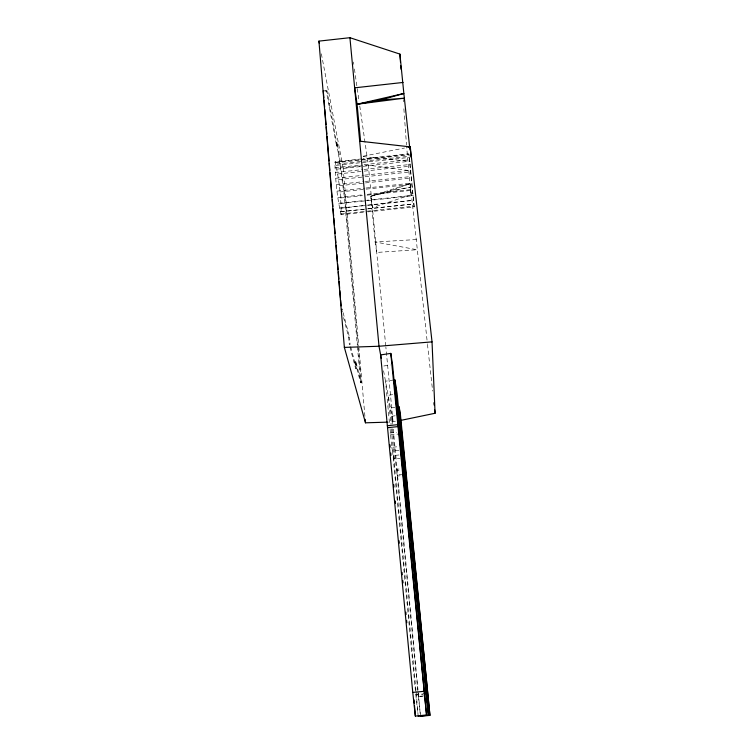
<?xml version="1.0" encoding="UTF-8"?>
<svg xmlns="http://www.w3.org/2000/svg" width="754" height="754" viewBox="0 0 754 754"><rect width="100%" height="100%" fill="white"/><g stroke="black" fill="none" stroke-linecap="round" stroke-linejoin="round"><path stroke-width="0.57" stroke-dasharray="3.77 2.83" d="M367.792 211.893L414.144 206.926L408.772 153.816L363.211 158.745M362.043 158.868L335.172 161.78C339.017 179.028 341.232 197.086 341.147 214.749L366.632 212.015M341.147 214.749C336.991 197.718 335.464 179.82 334.899 162.28L335.172 161.78M414.144 206.926L409.403 157.426M416.397 239.555L375.124 241.987L417.066 249.725L376.727 252.439L375.124 241.987L370.732 196.294L390.44 190.837L410.223 183.495L427.358 343.174M411.024 194.805L372.401 207.576L370.732 196.294L410.223 183.495L411.024 194.805L406.576 146.05M370.732 196.294L410.478 187.077L390.44 190.837M395.35 421.514L388.489 422.117M363.164 156.219L404.521 148.02M383.805 365.992L390.365 364.993M393.88 379.941L385.511 381.213L389.601 424.134M392.646 394.634L388.131 395.322L390.892 424.219M394.823 407.367L390.487 408.027L392.042 424.21M395.181 415.765L392.023 416.246L392.806 424.445M326.284 91.036L327.029 90.951L337.302 146.135L336.623 146.21L326.284 91.036L323.259 90.791M328.772 103.807L329.498 103.732M329.093 107.596L329.818 107.52M336.623 146.21L336.312 142.61L336.991 142.534L339.074 153.307L345.002 196.671L361.279 382.712L360.591 382.787L355.021 361.449L355.756 361.373L361.279 382.712M336.312 142.61L338.405 153.382L339.074 153.307M334.899 162.28L408.932 154.268L409.252 156.276L334.814 164.315M335.624 162.826L408.772 154.919M336.209 165.343L408.922 157.482M334.927 167.812L359.46 165.164M364.135 164.655L409.695 159.735M321.355 53.788L343.117 167.84L368.31 165.117L408.348 170.489M336.897 169.141L409.215 161.328M335.238 172.553L362.938 169.556M364.088 169.433L410.251 164.457M337.66 174.004L363.202 171.243M364.361 171.12L409.639 166.238M335.728 178.255L363.475 175.267M364.634 175.145L410.883 170.15M338.442 179.641L363.89 176.898M365.049 176.775L410.157 171.912M336.359 184.589L364.125 181.591M365.275 181.469L411.552 176.483M339.206 185.748L410.751 178.038M337.095 191.13L364.832 188.151M365.992 188.019L412.221 183.052M339.903 191.968L411.382 184.278M337.896 197.491L362.486 194.852M367.17 194.343L412.834 189.433M340.506 197.991L362.42 195.635M367.038 195.145L412.023 190.31M338.706 203.278L413.362 195.258M340.978 203.486L412.627 195.786M339.479 208.132L366.18 205.267M367.349 205.135L413.776 200.159M341.289 208.142L366.793 205.399M367.952 205.276L413.173 200.423M340.177 211.77L366.727 208.924M367.877 208.801L414.059 203.853M341.43 211.695L413.616 203.957M340.742 214.013L414.172 206.144M348.687 337.208L349.47 337.132L350.101 344.521L349.309 344.597L348.687 337.208L343.174 316.096M349.913 346.868L355.615 368.423L356.359 368.348L355.756 361.373M389.988 433.022L396.764 432.325M390.355 434.86L398.216 434.05M390.044 428.781L391.807 447.339L398.253 446.679M391.807 447.339L392.551 450.92L398.913 450.261M415.963 690.344L393.513 455.539L399.375 454.935M393.513 455.539L394.219 458.903L399.997 458.309M392.495 428.837L396.378 469.299L400.817 468.847M396.378 469.299L396.67 470.703L401.081 470.251M420.515 716.3L397.499 474.671L401.844 474.228M397.499 474.671L397.773 476.019L401.015 475.68M392.551 450.92L415.803 694.585L422.655 693.906M418.15 716.196L416.406 695.009L423.126 694.349M417.914 691.729L418.366 696.404L423.616 695.885M418.875 696.762L423.522 696.31M325.04 90.791L327.029 90.951M363.192 156.568L410.063 161.384M350.695 346.783L356.359 368.348M343.136 312.674L349.47 337.132M383.569 370.789L393.088 421.986L385.869 347.151M353.428 62.026L353.767 64.344M354.437 68.972L357.104 87.511M357.273 88.67L359.111 101.413M359.781 106.041L368.31 165.117L385.756 345.982M338.405 153.382L344.352 196.747L357.321 345.341M427.48 344.342L432.626 391.072M418.366 696.404L420.261 713.963M415.803 694.585L417.904 713.925M393.258 429.139L397.773 476.019M396.67 470.703L417.801 690.551M391.335 428.847L394.219 458.903M416.076 691.503L416.406 695.009M343.117 167.84L358.716 345.624M358.819 346.793L364.974 416.971M357.424 346.51L360.591 382.787M336.991 142.534L337.302 146.135M355.021 361.449L355.615 368.423M403.202 99.481L403.371 101.809M403.88 108.793L404.295 114.617M404.38 115.786L406.491 144.881"/><path stroke-width="1.13" d="M360.591 141.356L357.076 104.231L380.516 100.046L403.852 93.487L399.912 54.09L349.922 37.7L318.933 41.121L344.361 347.406L365.483 422.815L387.339 422.155M403.079 82.45L354.644 87.832L357.076 104.231L403.852 93.487L409.959 149.989M401.024 420.336L435.067 413.267L432.033 341.864L410.27 146.879L359.677 141.168M407.971 147.332L410.27 146.879L410.412 149.132M390.779 353.39L380.619 354.927L412.768 692.426L415.341 716.083L426.538 714.981L392.551 364.663L390.779 353.39L426.538 714.981M357.076 104.231L404.182 98.19L380.516 100.046M342.269 309.338L341.43 309.432L342.014 311.656M387.311 425.746L397.754 424.662M387.716 427.678L398.084 426.604M403.296 470.025L405.501 469.799L429.94 715.376L420.515 716.3M412.768 692.426L424.002 691.314M423.795 693.803L426.076 693.576L428.385 715.197L418.15 716.196M432.033 341.864L379.008 346.246L344.361 347.406M318.933 41.121L319.376 43.421M381.251 358.291L379.008 346.246L349.922 37.7M405.501 469.799L399.158 406.717L400.459 414.964L429.94 715.376M433.908 402.749L434.163 405.087M434.681 409.761L435.067 413.267M426.076 693.576L394.926 379.78L397.151 393.956L428.385 715.197M389.959 444.841L390.186 447.179M390.742 453.031L390.958 455.369M393.739 484.624L393.956 486.971M395.284 501.014L395.511 503.352M399.064 540.797L399.281 543.144M402.052 572.399L402.278 574.736M402.834 580.589L403.051 582.927M405.831 612.182L406.048 614.529M406.604 620.382L406.83 622.719M365.172 419.309L365.483 422.815M323.259 90.791L323.843 97.803M324.041 100.141L324.625 107.162M324.814 109.5L326.077 124.693M326.275 127.04L326.859 134.052M327.048 136.389L329.093 160.941M329.281 163.279L329.866 170.3M330.063 172.638L332.099 197.19M332.297 199.527L332.882 206.539M333.07 208.877L333.654 215.898M333.852 218.236L334.437 225.248M334.625 227.585L335.115 233.429M335.407 236.945L335.888 242.788M336.086 245.125L336.67 252.138M336.859 254.475L337.443 261.497M337.641 263.834L338.122 269.678M338.32 272.015L338.904 279.027M339.102 281.374L339.677 288.386M339.875 290.724L340.459 297.736M340.648 300.073L341.138 305.926M414.04 699.882L414.323 703.35M414.502 705.669L415.341 716.083M399.912 54.09L400.497 62.233M400.751 65.73L401.005 69.217M410.562 151.375L410.939 157.002"/></g></svg>
